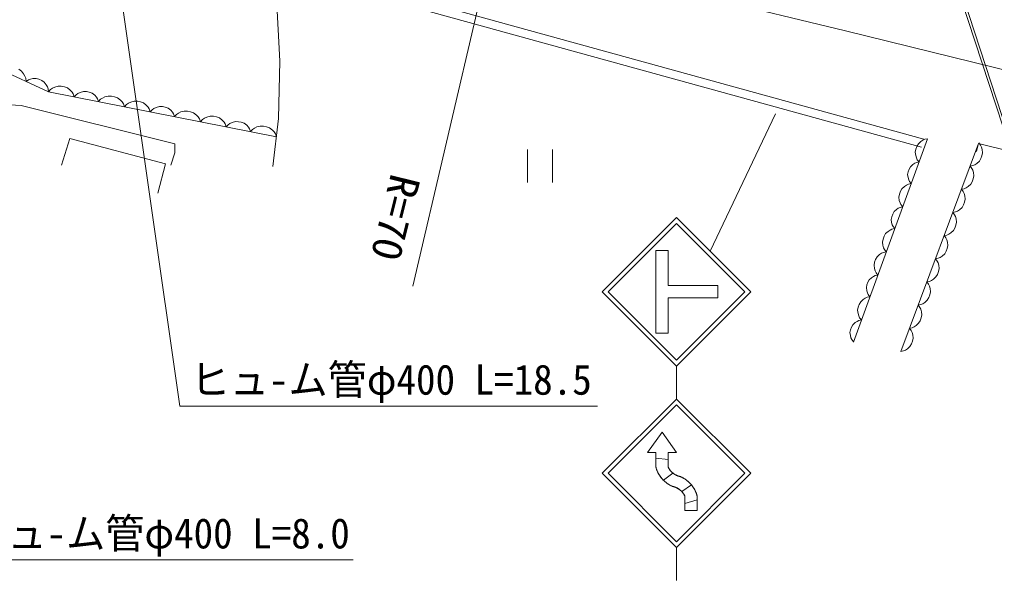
# Model space of a CAD drawing. Units: millimetres, scale not verified. Extents: x 40000 to 680000, y 20000 to 380000.
# Drawn here: x 324368 to 383519, y 271051 to 305058 of the extents above; entities that cross this region are included whole.
import ezdxf
from ezdxf.enums import TextEntityAlignment as Align

# ---------------------------------------------------------------- set-up
doc = ezdxf.new("R2010")
doc.units = ezdxf.units.MM
doc.header["$LTSCALE"] = 1000
doc.linetypes.add('CHAIN', pattern=[18.5, 12, -1.5, 3.5, -1.5])
for name, color, linetype, lineweight in [('M-BGD', 7, 'Continuous', 13), ('M-BMK', 2, 'CHAIN', 13), ('M-STR-HTXT', 7, 'Continuous', 13), ('M-STR-STRC', 7, 'Continuous', 13)]:
    doc.layers.add(name, color=color, linetype=linetype, lineweight=lineweight)
doc.styles.add('ＭＳ ゴシック', font='')
doc.styles.get('ＭＳ ゴシック').set_extended_font_data('MS Gothic')

msp = doc.modelspace()

# ---------------------------------------------------------------- linework, layer by layer
at = {"layer": 'M-BGD'}
for p, q in [((379786, 311530), (384471, 297230)), ((379929, 311577), (384640, 297196)), ((339939, 308633), (379229, 297809)), ((339856, 308137), (340170, 302535)), ((339856, 308137), (379096, 297327)), ((326125, 300681), (320563, 303245)), ((340170, 302535), (340091, 299063)), ((324486, 301930), (324325, 302039)), ((324620, 301762), (324486, 301930)), ((324696, 301622), (324620, 301762)), ((324743, 301494), (324696, 301622)), ((324763, 301309), (324743, 301494)), ((324908, 301407), (324763, 301309)), ((325027, 301451), (324908, 301407)), ((325174, 301483), (325027, 301451)), ((325375, 301489), (325174, 301483)), ((325551, 301441), (325375, 301489)), ((325714, 301366), (325551, 301441)), ((325865, 301263), (325714, 301366)), ((325991, 301106), (325865, 301263)), ((326062, 300974), (325991, 301106)), ((326106, 300855), (326062, 300974)), ((326125, 300681), (326106, 300855)), ((326248, 300820), (326123, 300681)), ((339956, 297951), (326125, 300681)), ((326361, 300895), (326248, 300820)), ((326505, 300965), (326361, 300895)), ((326712, 301022), (326505, 300965)), ((326906, 301016), (326712, 301022)), ((327095, 300979), (326906, 301016)), ((327277, 300910), (327095, 300979)), ((327447, 300779), (327277, 300910)), ((327554, 300660), (327447, 300779)), ((327629, 300547), (327554, 300660)), ((327693, 300371), (327629, 300547)), ((327810, 300501), (327693, 300371)), ((327916, 300572), (327810, 300501)), ((328051, 300637), (327916, 300572)), ((328245, 300690), (328051, 300637)), ((328427, 300685), (328245, 300690)), ((328604, 300650), (328427, 300685)), ((328775, 300586), (328604, 300650)), ((328934, 300463), (328775, 300586)), ((321628, 300010), (324479, 299852)), ((329034, 300351), (328934, 300463)), ((329105, 300245), (329034, 300351)), ((329164, 300081), (329105, 300245)), ((329289, 300219), (329164, 300081)), ((329402, 300295), (329289, 300219)), ((329546, 300364), (329402, 300295)), ((329753, 300421), (329546, 300364)), ((329948, 300416), (329753, 300421)), ((330136, 300378), (329948, 300416)), ((330318, 300310), (330136, 300378)), ((330488, 300178), (330318, 300310)), ((330595, 300059), (330488, 300178)), ((330671, 299947), (330595, 300059)), ((330734, 299771), (330671, 299947)), ((330859, 299909), (330734, 299771)), ((330972, 299985), (330859, 299909)), ((331116, 300054), (330972, 299985)), ((331323, 300111), (331116, 300054)), ((331518, 300106), (331323, 300111)), ((331706, 300069), (331518, 300106)), ((331888, 300000), (331706, 300069)), ((332058, 299869), (331888, 300000)), ((324479, 299852), (333790, 297525)), ((332165, 299750), (332058, 299869)), ((332240, 299637), (332165, 299750)), ((332304, 299461), (332240, 299637)), ((332421, 299591), (332304, 299461)), ((332527, 299662), (332421, 299591)), ((332662, 299727), (332527, 299662)), ((332856, 299780), (332662, 299727)), ((333038, 299775), (332856, 299780)), ((333215, 299740), (333038, 299775)), ((333386, 299676), (333215, 299740)), ((333545, 299553), (333386, 299676)), ((333645, 299441), (333545, 299553)), ((333716, 299335), (333645, 299441)), ((333775, 299171), (333716, 299335)), ((333900, 299309), (333775, 299171)), ((334013, 299385), (333900, 299309)), ((334157, 299454), (334013, 299385)), ((334364, 299511), (334157, 299454)), ((334559, 299505), (334364, 299511)), ((334747, 299468), (334559, 299505)), ((334929, 299400), (334747, 299468)), ((335099, 299268), (334929, 299400)), ((335206, 299149), (335099, 299268)), ((335282, 299037), (335206, 299149)), ((335345, 298861), (335282, 299037)), ((335470, 298999), (335345, 298861)), ((335583, 299075), (335470, 298999)), ((335727, 299144), (335583, 299075)), ((335934, 299201), (335727, 299144)), ((336129, 299196), (335934, 299201)), ((336317, 299158), (336129, 299196)), ((336499, 299090), (336317, 299158)), ((336669, 298959), (336499, 299090)), ((336776, 298840), (336669, 298959)), ((336851, 298727), (336776, 298840)), ((336915, 298551), (336851, 298727)), ((337138, 298752), (337032, 298681)), ((337273, 298817), (337138, 298752)), ((337467, 298870), (337273, 298817)), ((337649, 298865), (337467, 298870)), ((337826, 298830), (337649, 298865)), ((337997, 298766), (337826, 298830)), ((338156, 298643), (337997, 298766)), ((340091, 299063), (339736, 296144)), ((337032, 298681), (336915, 298551)), ((338256, 298531), (338156, 298643)), ((338327, 298425), (338256, 298531)), ((338386, 298261), (338327, 298425)), ((338511, 298399), (338386, 298261)), ((338624, 298475), (338511, 298399)), ((338768, 298544), (338624, 298475)), ((338975, 298601), (338768, 298544)), ((339170, 298595), (338975, 298601)), ((339358, 298558), (339170, 298595)), ((339540, 298490), (339358, 298558)), ((339710, 298358), (339540, 298490)), ((339817, 298239), (339710, 298358)), ((339893, 298127), (339817, 298239)), ((339956, 297951), (339893, 298127)), ((326914, 296223), (327427, 297840)), ((327427, 297840), (333227, 296302)), ((379461, 297831), (374955, 285498)), ((377827, 284935), (382558, 297550)), ((379048, 297663), (378901, 297525)), ((379173, 297745), (379048, 297663)), ((379289, 297798), (379173, 297745)), ((379461, 297831), (379289, 297798)), ((382558, 297550), (382435, 297065)), ((384439, 297072), (382558, 297550)), ((382676, 297438), (382568, 297575)), ((333790, 296972), (333553, 296223)), ((333790, 297525), (333790, 296972)), ((355187, 297177), (355187, 295177)), ((356707, 295177), (356707, 297177)), ((378750, 297197), (378716, 297017)), ((378716, 297017), (378739, 296818)), ((378812, 297366), (378750, 297197)), ((378901, 297525), (378812, 297366)), ((382729, 297323), (382676, 297438)), ((382771, 297179), (382729, 297323)), ((382757, 296799), (382792, 296978)), ((382792, 296978), (382771, 297179)), ((378786, 296392), (378678, 296342)), ((378739, 296818), (378782, 296674)), ((378782, 296674), (378836, 296558)), ((378946, 296422), (378786, 296392)), ((378836, 296558), (378946, 296422)), ((382455, 296336), (382603, 296473)), ((382603, 296473), (382694, 296631)), ((382694, 296631), (382757, 296799)), ((333227, 296302), (332753, 294526)), ((378282, 295830), (378251, 295663)), ((378340, 295988), (378282, 295830)), ((378424, 296136), (378340, 295988)), ((378561, 296265), (378424, 296136)), ((378678, 296342), (378561, 296265)), ((382041, 296171), (382213, 296202)), ((382150, 296034), (382041, 296171)), ((382202, 295918), (382150, 296034)), ((382245, 295774), (382202, 295918)), ((382213, 296202), (382329, 296255)), ((382266, 295574), (382245, 295774)), ((382329, 296255), (382455, 296336)), ((378251, 295663), (378272, 295476)), ((378272, 295476), (378313, 295342)), ((378313, 295342), (378363, 295234)), ((378363, 295234), (378466, 295107)), ((382076, 295068), (382167, 295226)), ((382167, 295226), (382231, 295395)), ((382231, 295395), (382266, 295574)), ((377816, 294642), (377755, 294473)), ((377906, 294801), (377816, 294642)), ((378053, 294939), (377906, 294801)), ((378178, 295021), (378053, 294939)), ((378294, 295074), (378178, 295021)), ((378466, 295107), (378294, 295074)), ((381514, 294766), (381686, 294798)), ((381623, 294629), (381514, 294766)), ((381676, 294514), (381623, 294629)), ((381686, 294798), (381802, 294851)), ((381802, 294851), (381929, 294931)), ((381929, 294931), (382076, 295068)), ((377755, 294473), (377721, 294294)), ((377721, 294294), (377744, 294094)), ((377744, 294094), (377787, 293950)), ((381641, 293822), (381704, 293990)), ((381718, 294370), (381676, 294514)), ((381704, 293990), (381739, 294169)), ((381739, 294169), (381718, 294370)), ((377429, 293412), (377345, 293264)), ((377566, 293541), (377429, 293412)), ((377683, 293618), (377566, 293541)), ((377791, 293668), (377683, 293618)), ((377787, 293950), (377841, 293835)), ((377951, 293699), (377791, 293668)), ((377841, 293835), (377951, 293699)), ((380988, 293362), (381160, 293393)), ((381160, 293393), (381275, 293446)), ((381275, 293446), (381402, 293527)), ((381402, 293527), (381549, 293664)), ((381549, 293664), (381641, 293822)), ((377287, 293106), (377256, 292939)), ((377256, 292939), (377277, 292752)), ((377345, 293264), (377287, 293106)), ((381096, 293225), (380988, 293362)), ((381149, 293109), (381096, 293225)), ((381191, 292965), (381149, 293109)), ((381212, 292765), (381191, 292965)), ((377058, 292215), (376911, 292077)), ((377183, 292297), (377058, 292215)), ((377299, 292350), (377183, 292297)), ((377277, 292752), (377318, 292618)), ((377471, 292384), (377299, 292350)), ((377318, 292618), (377368, 292510)), ((377368, 292510), (377471, 292384)), ((380875, 292122), (381023, 292259)), ((381023, 292259), (381114, 292417)), ((381114, 292417), (381177, 292586)), ((381177, 292586), (381212, 292765)), ((376760, 291749), (376726, 291570)), ((376821, 291918), (376760, 291749)), ((376911, 292077), (376821, 291918)), ((380461, 291957), (380633, 291989)), ((380570, 291820), (380461, 291957)), ((380622, 291705), (380570, 291820)), ((380665, 291561), (380622, 291705)), ((380633, 291989), (380749, 292042)), ((380749, 292042), (380875, 292122)), ((376726, 291570), (376749, 291370)), ((376749, 291370), (376792, 291226)), ((376792, 291226), (376846, 291111)), ((376846, 291111), (376956, 290975)), ((380587, 291013), (380650, 291181)), ((380650, 291181), (380686, 291360)), ((380686, 291360), (380665, 291561)), ((376307, 290509), (376245, 290340)), ((376397, 290668), (376307, 290509)), ((376543, 290806), (376397, 290668)), ((376669, 290888), (376543, 290806)), ((376784, 290942), (376669, 290888)), ((376956, 290975), (376784, 290942)), ((379934, 290553), (380106, 290584)), ((380043, 290416), (379934, 290553)), ((380106, 290584), (380222, 290637)), ((380222, 290637), (380349, 290718)), ((380349, 290718), (380496, 290855)), ((380496, 290855), (380587, 291013)), ((376245, 290340), (376211, 290161)), ((376211, 290161), (376234, 289961)), ((376234, 289961), (376278, 289817)), ((380096, 290300), (380043, 290416)), ((380138, 290156), (380096, 290300)), ((380124, 289777), (380159, 289956)), ((380159, 289956), (380138, 290156)), ((375919, 289279), (375835, 289131)), ((376056, 289408), (375919, 289279)), ((376173, 289485), (376056, 289408)), ((376281, 289535), (376173, 289485)), ((376278, 289817), (376331, 289702)), ((376441, 289566), (376281, 289535)), ((376331, 289702), (376441, 289566)), ((379695, 289233), (379822, 289313)), ((379822, 289313), (379969, 289450)), ((379969, 289450), (380061, 289608)), ((380061, 289608), (380124, 289777)), ((375778, 288973), (375746, 288806)), ((375746, 288806), (375768, 288619)), ((375835, 289131), (375778, 288973)), ((379408, 289148), (379580, 289180)), ((379516, 289011), (379408, 289148)), ((379569, 288896), (379516, 289011)), ((379611, 288752), (379569, 288896)), ((379580, 289180), (379695, 289233)), ((379632, 288551), (379611, 288752)), ((375548, 288082), (375402, 287944)), ((375674, 288164), (375548, 288082)), ((375789, 288218), (375674, 288164)), ((375768, 288619), (375808, 288485)), ((375961, 288251), (375789, 288218)), ((375808, 288485), (375858, 288378)), ((375858, 288378), (375961, 288251)), ((379443, 288046), (379534, 288204)), ((379534, 288204), (379597, 288372)), ((379597, 288372), (379632, 288551)), ((375250, 287616), (375216, 287437)), ((375312, 287785), (375250, 287616)), ((375402, 287944), (375312, 287785)), ((378881, 287744), (379053, 287775)), ((378990, 287607), (378881, 287744)), ((379042, 287491), (378990, 287607)), ((379084, 287347), (379042, 287491)), ((379053, 287775), (379169, 287828)), ((379169, 287828), (379295, 287909)), ((379295, 287909), (379443, 288046)), ((375216, 287437), (375239, 287237)), ((375239, 287237), (375282, 287093)), ((375282, 287093), (375336, 286978)), ((375336, 286978), (375446, 286842)), ((379007, 286799), (379070, 286968)), ((379070, 286968), (379106, 287147)), ((379106, 287147), (379084, 287347)), ((374840, 286407), (374783, 286249)), ((374924, 286555), (374840, 286407)), ((375061, 286684), (374924, 286555)), ((375178, 286761), (375061, 286684)), ((375286, 286811), (375178, 286761)), ((375446, 286842), (375286, 286811)), ((378354, 286339), (378526, 286371)), ((378463, 286202), (378354, 286339)), ((378526, 286371), (378642, 286424)), ((378642, 286424), (378768, 286504)), ((378768, 286504), (378916, 286641)), ((378916, 286641), (379007, 286799)), ((374783, 286249), (374751, 286082)), ((374751, 286082), (374773, 285895)), ((374773, 285895), (374813, 285761)), ((374813, 285761), (374863, 285654)), ((378516, 286087), (378463, 286202)), ((378558, 285943), (378516, 286087)), ((378544, 285563), (378579, 285742)), ((378579, 285742), (378558, 285943)), ((374863, 285654), (374966, 285527)), ((378242, 285100), (378389, 285237)), ((378389, 285237), (378481, 285395)), ((378481, 285395), (378544, 285563)), ((377827, 284935), (378000, 284966)), ((378000, 284966), (378115, 285019)), ((378115, 285019), (378242, 285100))]:
    msp.add_line(p, q, dxfattribs=at)
at = {"layer": 'M-BMK'}
msp.add_arc((337919, 245064), 70000, 76.79746, 129.15866, dxfattribs=at)
at = {"layer": 'M-STR-HTXT'}
for p, q in [((348232, 288903), (353907, 313214)), ((330470, 306930), (334086, 281615)), ((334086, 281615), (359436, 281615)), ((320594, 272295), (344611, 272295))]:
    msp.add_line(p, q, dxfattribs=at)
at = {"layer": 'M-STR-STRC'}
for p, q in [((363007, 307142), (374471, 304379)), ((374471, 304379), (441765, 287742)), ((366274, 291005), (370233, 299341)), ((359727, 288552), (364227, 293052)), ((368727, 288552), (364227, 293052)), ((360080, 288552), (364227, 292698)), ((368373, 288552), (364227, 292698)), ((362976, 291051), (363726, 291051)), ((362976, 291051), (362976, 286051)), ((362976, 291051), (362976, 286051)), ((362976, 291051), (363726, 291051)), ((363726, 291051), (363726, 288926)), ((363726, 291051), (363726, 288926)), ((363726, 288926), (366726, 288926)), ((363726, 288926), (366726, 288926)), ((366726, 288926), (366726, 288176)), ((366726, 288926), (366726, 288176)), ((359727, 288552), (364227, 284051)), ((360080, 288552), (364227, 284405)), ((366726, 288176), (363726, 288176)), ((363726, 288176), (363726, 286051)), ((363726, 288176), (366726, 288176)), ((363726, 288176), (363726, 286051)), ((364227, 284405), (368373, 288552)), ((364227, 284052), (368727, 288552)), ((363726, 286051), (362976, 286051)), ((362976, 286051), (363726, 286051)), ((364227, 284051), (364227, 282051)), ((359727, 277551), (364227, 282051)), ((360080, 277551), (364227, 281698)), ((368727, 277551), (364227, 282051)), ((368373, 277551), (364227, 281698)), ((363351, 280051), (362476, 278801)), ((363351, 280051), (362476, 278801)), ((363351, 280051), (364226, 278801)), ((364226, 278801), (363351, 280051)), ((362976, 278801), (362476, 278801)), ((362976, 278801), (362476, 278801)), ((362976, 278462), (362976, 278801)), ((362976, 278801), (362976, 277926)), ((364226, 278801), (363726, 278801)), ((363726, 278801), (363726, 278383)), ((363726, 278801), (363726, 277926)), ((364226, 278801), (363726, 278801)), ((363726, 278383), (362976, 278462)), ((362976, 278462), (363726, 278383)), ((362976, 278462), (362976, 277926)), ((363726, 278383), (363726, 277926)), ((359727, 277551), (364227, 273051)), ((360080, 277551), (364227, 273404)), ((362984, 277896), (362976, 277926)), ((362992, 277867), (362984, 277896)), ((363001, 277838), (362992, 277867)), ((363011, 277809), (363001, 277838)), ((363021, 277780), (363011, 277809)), ((363031, 277752), (363021, 277780)), ((363042, 277723), (363031, 277752)), ((363053, 277695), (363042, 277723)), ((363065, 277667), (363053, 277695)), ((363078, 277639), (363065, 277667)), ((363091, 277612), (363078, 277639)), ((363104, 277584), (363091, 277612)), ((363118, 277557), (363104, 277584)), ((363132, 277530), (363118, 277557)), ((363147, 277504), (363132, 277530)), ((363162, 277477), (363147, 277504)), ((363178, 277451), (363162, 277477)), ((363194, 277426), (363178, 277451)), ((363210, 277400), (363194, 277426)), ((364004, 277566), (363435, 277126)), ((363435, 277126), (364004, 277566)), ((363726, 277926), (363734, 277909)), ((363734, 277909), (363742, 277893)), ((363742, 277893), (363750, 277877)), ((363750, 277877), (363759, 277861)), ((363759, 277861), (363768, 277846)), ((363768, 277846), (363777, 277830)), ((363777, 277830), (363786, 277815)), ((363786, 277815), (363796, 277799)), ((363796, 277799), (363806, 277784)), ((363806, 277784), (363816, 277769)), ((363816, 277769), (363827, 277755)), ((363827, 277755), (363837, 277740)), ((363837, 277740), (363848, 277726)), ((363848, 277726), (363860, 277712)), ((363860, 277712), (363871, 277698)), ((363871, 277698), (363883, 277684)), ((363883, 277684), (363895, 277671)), ((363895, 277671), (363907, 277657)), ((363907, 277657), (363920, 277644)), ((363920, 277644), (363932, 277631)), ((363932, 277631), (363945, 277619)), ((363945, 277619), (363958, 277606)), ((363958, 277606), (363972, 277594)), ((363972, 277594), (363985, 277582)), ((363985, 277582), (363999, 277570)), ((364004, 277566), (364018, 277555)), ((364018, 277555), (364032, 277544)), ((364032, 277544), (364046, 277533)), ((364046, 277533), (364061, 277522)), ((364061, 277522), (364076, 277512)), ((364076, 277512), (364091, 277502)), ((364091, 277502), (364106, 277492)), ((364106, 277492), (364121, 277482)), ((364121, 277482), (364136, 277473)), ((364136, 277473), (364152, 277464)), ((364152, 277464), (364168, 277455)), ((364168, 277455), (364184, 277446)), ((364184, 277446), (364200, 277438)), ((364200, 277438), (364216, 277430)), ((364216, 277430), (364232, 277423)), ((364227, 273404), (368373, 277551)), ((364227, 273051), (368727, 277551)), ((364232, 277423), (364249, 277415)), ((363227, 277375), (363210, 277400)), ((363245, 277350), (363227, 277375)), ((363263, 277325), (363245, 277350)), ((363281, 277301), (363263, 277325)), ((363300, 277277), (363281, 277301)), ((363319, 277253), (363300, 277277)), ((363339, 277230), (363319, 277253)), ((363359, 277207), (363339, 277230)), ((363379, 277185), (363359, 277207)), ((363400, 277162), (363379, 277185)), ((363421, 277140), (363400, 277162)), ((363435, 277126), (363421, 277140)), ((363435, 277126), (363457, 277105)), ((363479, 277084), (363457, 277105)), ((363501, 277064), (363479, 277084)), ((363524, 277044), (363501, 277064)), ((363547, 277024), (363524, 277044)), ((363571, 277005), (363547, 277024)), ((363595, 276986), (363571, 277005)), ((363619, 276967), (363595, 276986)), ((363643, 276949), (363619, 276967)), ((363668, 276932), (363643, 276949)), ((363693, 276915), (363668, 276932)), ((363719, 276898), (363693, 276915)), ((363744, 276882), (363719, 276898)), ((363770, 276866), (363744, 276882)), ((363797, 276851), (363770, 276866)), ((363823, 276836), (363797, 276851)), ((363850, 276821), (363823, 276836)), ((364249, 277415), (364265, 277408)), ((364265, 277408), (364282, 277401)), ((364282, 277401), (364299, 277395)), ((364299, 277395), (364316, 277389)), ((364316, 277389), (364333, 277383)), ((364333, 277383), (364350, 277377)), ((364350, 277377), (364367, 277372)), ((364367, 277372), (364385, 277367)), ((364385, 277367), (364402, 277362)), ((364402, 277362), (364420, 277358)), ((364420, 277358), (364437, 277354)), ((364437, 277354), (364451, 277351)), ((364451, 277351), (364463, 277346)), ((364463, 277346), (364491, 277334)), ((364491, 277334), (364518, 277321)), ((364518, 277321), (364546, 277308)), ((364546, 277308), (364573, 277295)), ((365139, 276841), (364549, 276440)), ((364549, 276440), (365139, 276841)), ((364573, 277295), (364600, 277281)), ((364600, 277281), (364627, 277266)), ((364627, 277266), (364654, 277252)), ((364654, 277252), (364680, 277236)), ((364680, 277236), (364706, 277220)), ((364706, 277220), (364732, 277204)), ((364732, 277204), (364757, 277187)), ((364757, 277187), (364782, 277170)), ((364782, 277170), (364807, 277153)), ((364807, 277153), (364832, 277135)), ((364832, 277135), (364856, 277116)), ((364856, 277116), (364880, 277098)), ((364880, 277098), (364903, 277078)), ((364903, 277078), (364927, 277059)), ((364927, 277059), (364949, 277039)), ((364949, 277039), (364972, 277018)), ((364972, 277018), (364994, 276997)), ((364994, 276997), (365016, 276976)), ((365016, 276976), (365037, 276954)), ((365037, 276954), (365058, 276932)), ((365058, 276932), (365079, 276910)), ((365079, 276910), (365099, 276887)), ((365099, 276887), (365119, 276864)), ((365119, 276864), (365139, 276841)), ((365139, 276841), (365152, 276824)), ((363877, 276807), (363850, 276821)), ((363904, 276794), (363877, 276807)), ((363932, 276781), (363904, 276794)), ((363960, 276768), (363932, 276781)), ((363987, 276756), (363960, 276768)), ((364001, 276751), (363987, 276756)), ((364026, 276745), (364008, 276749)), ((364044, 276741), (364026, 276745)), ((364061, 276736), (364044, 276741)), ((364078, 276731), (364061, 276736)), ((364096, 276726), (364078, 276731)), ((364113, 276720), (364096, 276726)), ((364130, 276715), (364113, 276720)), ((364147, 276709), (364130, 276715)), ((364164, 276702), (364147, 276709)), ((364181, 276695), (364164, 276702)), ((364197, 276688), (364181, 276695)), ((364214, 276681), (364197, 276688)), ((364230, 276674), (364214, 276681)), ((364247, 276666), (364230, 276674)), ((364263, 276658), (364247, 276666)), ((364279, 276649), (364263, 276658)), ((364294, 276640), (364279, 276649)), ((364310, 276632), (364294, 276640)), ((364326, 276622), (364310, 276632)), ((364341, 276613), (364326, 276622)), ((364356, 276603), (364341, 276613)), ((364371, 276593), (364356, 276603)), ((364386, 276583), (364371, 276593)), ((364401, 276572), (364386, 276583)), ((364415, 276561), (364401, 276572)), ((364429, 276550), (364415, 276561)), ((364443, 276539), (364429, 276550)), ((364457, 276527), (364443, 276539)), ((364471, 276516), (364457, 276527)), ((364484, 276504), (364471, 276516)), ((364498, 276491), (364484, 276504)), ((364511, 276479), (364498, 276491)), ((364524, 276466), (364511, 276479)), ((364536, 276453), (364524, 276466)), ((364549, 276440), (364536, 276453)), ((364549, 276440), (364557, 276431)), ((364569, 276417), (364557, 276431)), ((364581, 276403), (364569, 276417)), ((364592, 276389), (364581, 276403)), ((364604, 276375), (364592, 276389)), ((364615, 276361), (364604, 276375)), ((364625, 276346), (364615, 276361)), ((364636, 276332), (364625, 276346)), ((364646, 276317), (364636, 276332)), ((364656, 276302), (364646, 276317)), ((364666, 276287), (364656, 276302)), ((364675, 276271), (364666, 276287)), ((364684, 276256), (364675, 276271)), ((364693, 276240), (364684, 276256)), ((364702, 276224), (364693, 276240)), ((365152, 276824), (365171, 276800)), ((365171, 276800), (365189, 276776)), ((365189, 276776), (365207, 276751)), ((365207, 276751), (365225, 276726)), ((365225, 276726), (365242, 276701)), ((365242, 276701), (365258, 276676)), ((365258, 276676), (365274, 276650)), ((365274, 276650), (365290, 276624)), ((365290, 276624), (365305, 276597)), ((365305, 276597), (365320, 276571)), ((365320, 276571), (365334, 276544)), ((365334, 276544), (365348, 276517)), ((365348, 276517), (365362, 276490)), ((365362, 276490), (365374, 276462)), ((365374, 276462), (365387, 276434)), ((365387, 276434), (365399, 276406)), ((365399, 276406), (365410, 276378)), ((365410, 276378), (365421, 276350)), ((365421, 276350), (365431, 276321)), ((365431, 276321), (365441, 276292)), ((365441, 276292), (365451, 276263)), ((365451, 276263), (365460, 276234)), ((365460, 276234), (365468, 276205)), ((364710, 276208), (364702, 276224)), ((364718, 276192), (364710, 276208)), ((364726, 276176), (364718, 276192)), ((364726, 275721), (364726, 276176)), ((364726, 276176), (364726, 275301)), ((365476, 275937), (364726, 275721)), ((364726, 275721), (365476, 275937)), ((364726, 275721), (364726, 275301)), ((365468, 276205), (365476, 276176)), ((365476, 276176), (365476, 275937)), ((365476, 276176), (365476, 275301)), ((365476, 275937), (365476, 275301)), ((365476, 275301), (364726, 275301)), ((364726, 275301), (365476, 275301)), ((364227, 273051), (364227, 271051))]:
    msp.add_line(p, q, dxfattribs=at)
for centre, radius, start, end in [((364664, 278363), 1743, 194.53445, 247.66495), ((364664, 278363), 1035, 205.01689, 258.14739), ((363789, 275738), 1743, 14.53411, 67.6646), ((363789, 275738), 1034, 25.0165, 78.14699)]:
    msp.add_arc(centre, radius, start, end, dxfattribs=at)

# ---------------------------------------------------------------- texts
at = {"layer": 'M-STR-HTXT', "style": 'ＭＳ ゴシック', "width": 1.05}
msp.add_text('R=70', height=1833, rotation=256.1, dxfattribs=at).set_placement((346391, 295934), align=Align.BOTTOM_LEFT)
at = {"layer": 'M-STR-HTXT', "style": 'ＭＳ ゴシック', "width": 0.95}
for s, p in [('ヒュ-ム管φ400 L=18.5', (334753, 281763)), ('ヒュ-ム管φ400 L=8.0', (321261, 272444))]:
    msp.add_text(s, height=1833, dxfattribs=at).set_placement(p, align=Align.BOTTOM_LEFT)

doc.saveas('drawing.dxf')
